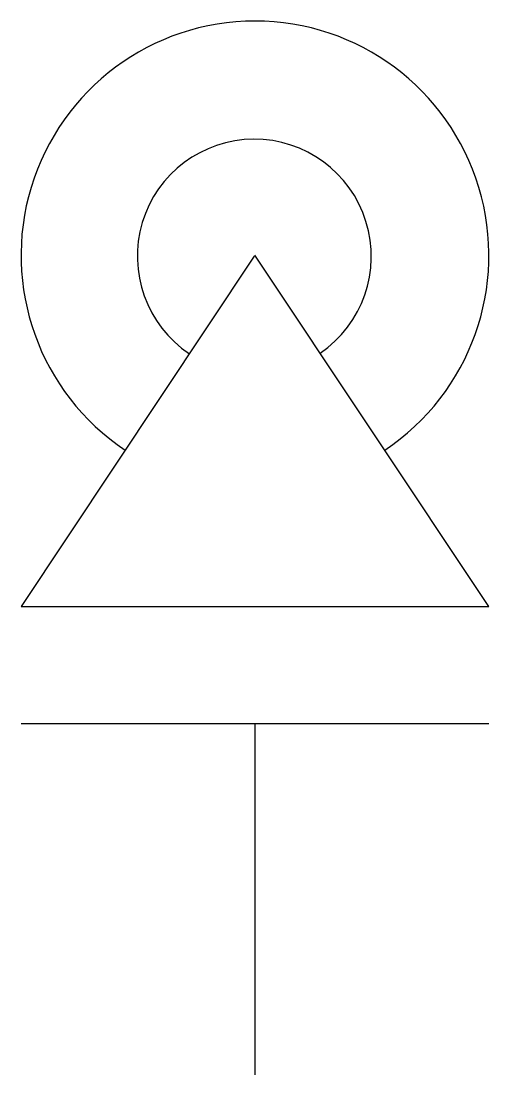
# Model space of a CAD drawing. Extents: x -1.99 to 2.01, y -6.99 to 2.01.
import ezdxf

# ---------------------------------------------------------------- set-up
doc = ezdxf.new("R2010")
doc.units = 0
doc.header["$LTSCALE"] = 1.2
doc.header["$MEASUREMENT"] = 0
doc.layers.get('0').update_dxf_attribs({"linetype": 'CONTINUOUS'})

msp = doc.modelspace()

# ---------------------------------------------------------------- linework, layer by layer
at = {"ltscale": 0.25}
for p, q in [((0, 0), (-1.9939, -2.9914)), ((2.0061, -2.9914), (0.0061, 0.0086))]:
    msp.add_line(p, q, dxfattribs=at)
at = {"ltscale": 0.1}
for p, q in [((-1.9939, -2.9914), (2.0061, -2.9914)), ((-1.9939, -3.9914), (2.0061, -3.9914)), ((0.0061, -3.9914), (0.0061, -6.9914))]:
    msp.add_line(p, q, dxfattribs=at)
at = {"ltscale": 0.25}
for centre, radius, start, end in [((0.0061, 0.0086), 2, 303.69007, 236.30592), ((0, 0), 1, 304.25534, 236.31493)]:
    msp.add_arc(centre, radius, start, end, dxfattribs=at)

doc.saveas('drawing.dxf')
